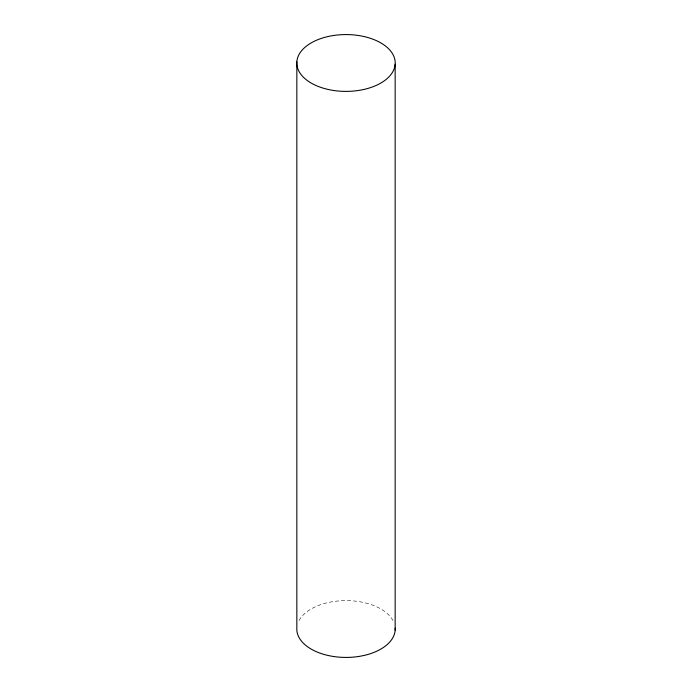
<?xml version="1.0" encoding="UTF-8"?>
<svg xmlns="http://www.w3.org/2000/svg" width="692" height="692" viewBox="0 0 692 692"><rect width="100%" height="100%" fill="white"/><g stroke="black" fill="none" stroke-linecap="round" stroke-linejoin="round"><path stroke-width="0.52" stroke-dasharray="3.46 2.59" d="M299.074 620.473A49.201 28.407 0 0 1 347.358 600.621A49.201 28.407 0 0 1 393.67 621.978"/><path stroke-width="1.04" d="M395.158 64.226A49.201 28.407 0 0 1 319.557 86.941A49.201 28.407 0 0 1 323.285 37.783A49.201 28.407 0 0 1 395.158 64.226L395.158 630.265M296.842 61.735L296.842 627.774A49.201 28.407 0 0 0 345.68 657.426A49.201 28.407 0 0 0 395.184 628.146"/></g></svg>
